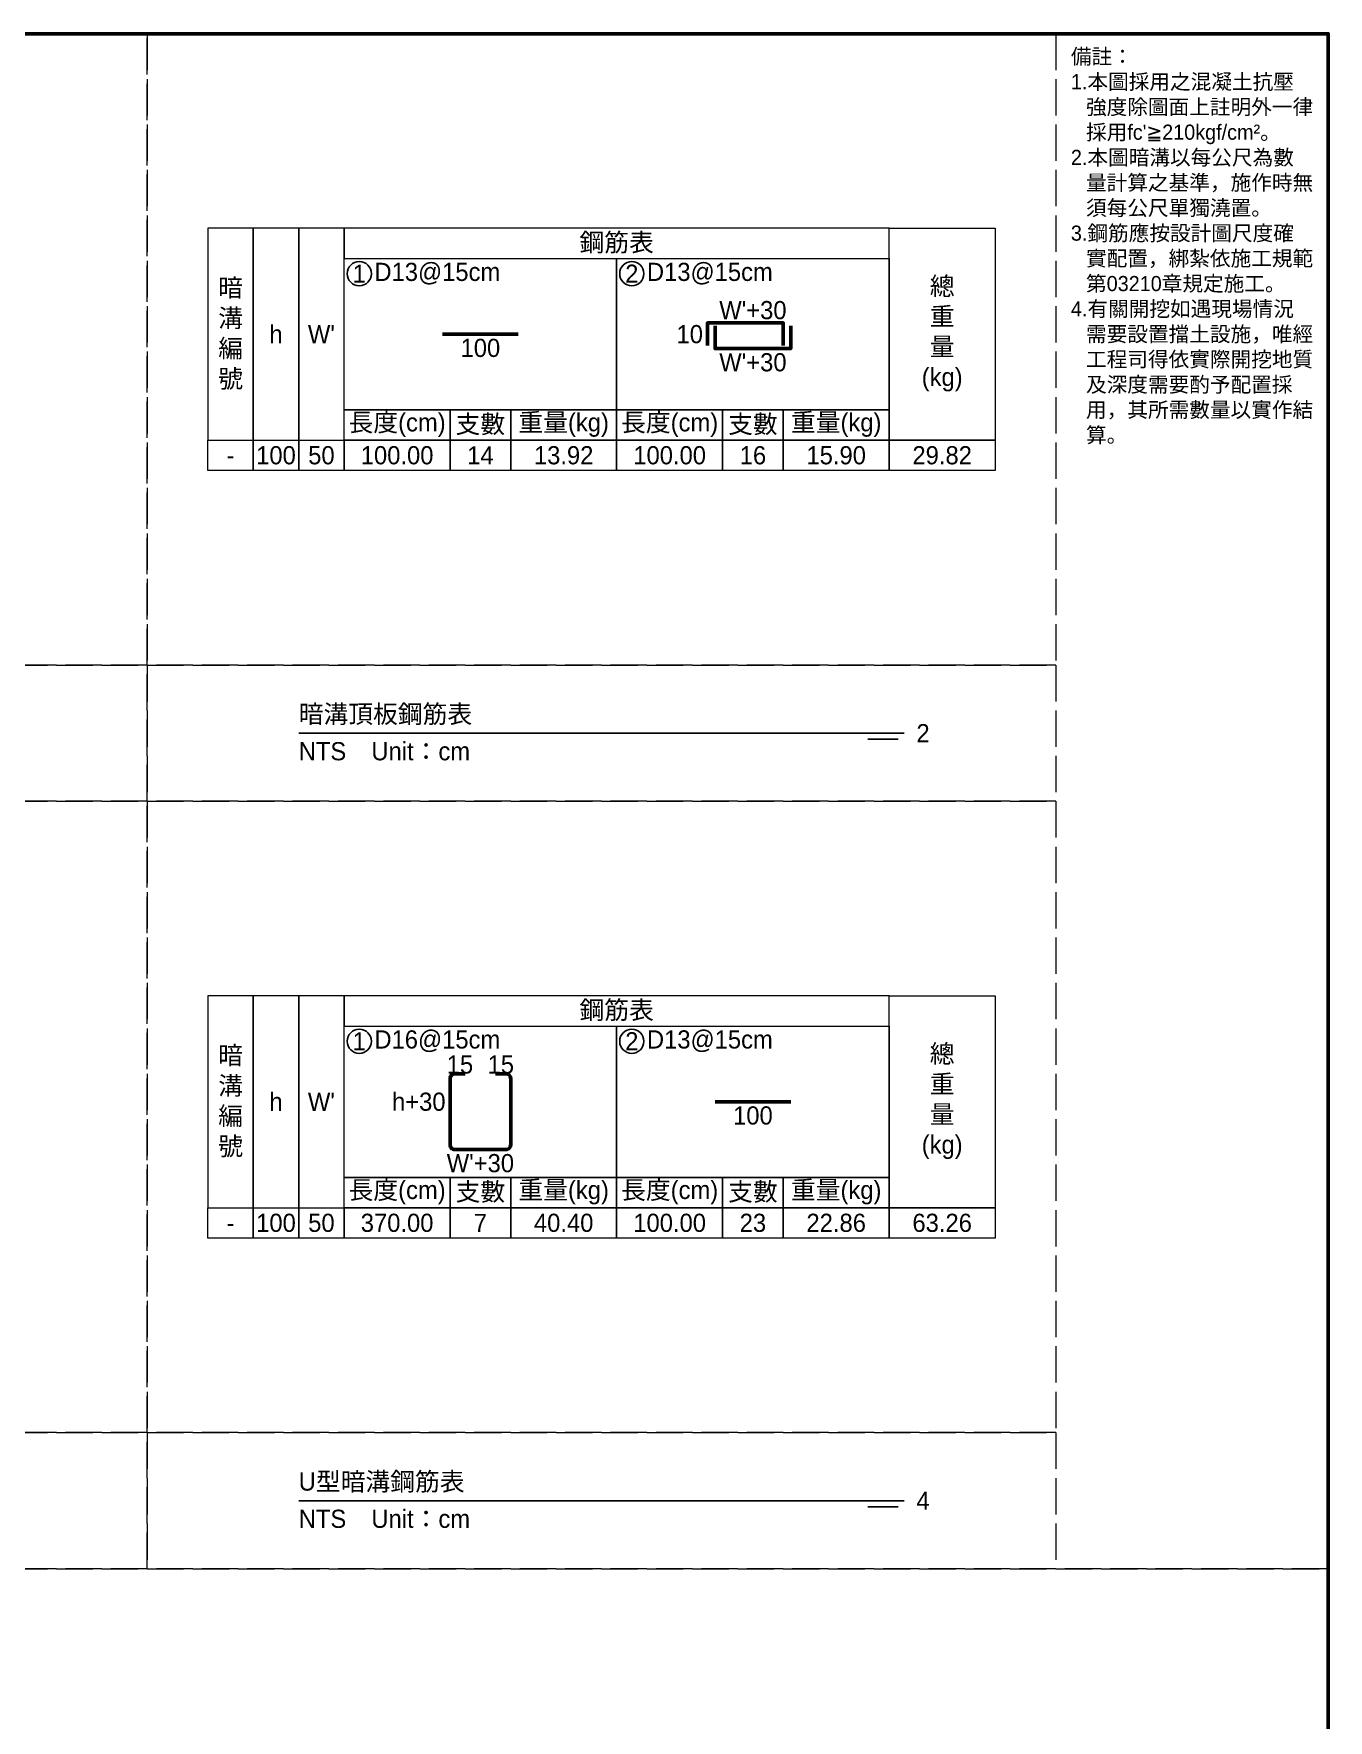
# Model space of a CAD drawing. Extents: x -3420 to 2030, y -3892 to 566.
# Drawn here: x -428 to 0, y -1971 to -1414 of the extents above; entities that cross this region are included whole.
import ezdxf

# ---------------------------------------------------------------- set-up
doc = ezdxf.new("R2010")
doc.units = 0
doc.header["$MEASUREMENT"] = 0
doc.linetypes.add('ACAD_ISO02W100', pattern=[15, 12, -3])
for name, color, linetype, lineweight in [('一、1.基本-圖框', 7, 'Continuous', 20), ('一、3.基本-變更', 1, 'Continuous', 50), ('二、5.繪圖-鋼筋', 60, 'Continuous', 50)]:
    doc.layers.add(name, color=color, linetype=linetype, lineweight=lineweight)
doc.layers.add('一、4.基本-隱藏', color=9, linetype='ACAD_ISO02W100', lineweight=20, plot=False)
doc.layers.add('三、1.文字-說明文字', color=2, linetype='Continuous')
doc.layers.add('三、3.文字-註解文字', color=2, linetype='Continuous')
doc.styles.add('次圖名(詳圖)', font='MS PGothic.ttf', dxfattribs={"height": 6})
doc.styles.add('註解文字(詳圖)', font='MS PGothic.ttf', dxfattribs={"height": 5})

msp = doc.modelspace()

# ---------------------------------------------------------------- linework, layer by layer
at = {"layer": '一、1.基本-圖框'}
for points in [[(-370, -1548.25), (-355, -1548.25), (-355, -1478.25), (-370, -1478.25)], [(-355, -1548.25), (-340, -1548.25), (-340, -1478.25), (-355, -1478.25)], [(-340, -1548.25), (-325, -1548.25), (-325, -1478.25), (-340, -1478.25)], [(-325, -1488.25), (-145, -1488.25), (-145, -1478.25), (-325, -1478.25)], [(-110, -1548.25), (-145, -1548.25), (-145, -1478.25), (-110, -1478.25)], [(-325, -1488.25), (-235, -1488.25), (-235, -1538.25), (-325, -1538.25)], [(-235, -1488.25), (-145, -1488.25), (-145, -1538.25), (-235, -1538.25)], [(-325, -1538.25), (-290, -1538.25), (-290, -1548.25), (-325, -1548.25)], [(-290, -1538.25), (-270, -1538.25), (-270, -1548.25), (-290, -1548.25)], [(-270, -1538.25), (-235, -1538.25), (-235, -1548.25), (-270, -1548.25)], [(-235, -1538.25), (-200, -1538.25), (-200, -1548.25), (-235, -1548.25)], [(-200, -1538.25), (-180, -1538.25), (-180, -1548.25), (-200, -1548.25)], [(-180, -1538.25), (-145, -1538.25), (-145, -1548.25), (-180, -1548.25)], [(-370, -1548.25), (-355, -1548.25), (-355, -1558.25), (-370, -1558.25)], [(-355, -1548.25), (-340, -1548.25), (-340, -1558.25), (-355, -1558.25)], [(-340, -1548.25), (-325, -1548.25), (-325, -1558.25), (-340, -1558.25)], [(-325, -1548.25), (-290, -1548.25), (-290, -1558.25), (-325, -1558.25)], [(-290, -1548.25), (-270, -1548.25), (-270, -1558.25), (-290, -1558.25)], [(-270, -1548.25), (-235, -1548.25), (-235, -1558.25), (-270, -1558.25)], [(-235, -1548.25), (-200, -1548.25), (-200, -1558.25), (-235, -1558.25)], [(-200, -1548.25), (-180, -1548.25), (-180, -1558.25), (-200, -1558.25)], [(-180, -1548.25), (-145, -1548.25), (-145, -1558.25), (-180, -1558.25)], [(-145, -1548.25), (-110, -1548.25), (-110, -1558.25), (-145, -1558.25)], [(-370, -1801.75), (-355, -1801.75), (-355, -1731.75), (-370, -1731.75)], [(-355, -1801.75), (-340, -1801.75), (-340, -1731.75), (-355, -1731.75)], [(-340, -1801.75), (-325, -1801.75), (-325, -1731.75), (-340, -1731.75)], [(-325, -1741.75), (-145, -1741.75), (-145, -1731.75), (-325, -1731.75)], [(-110, -1801.75), (-145, -1801.75), (-145, -1731.75), (-110, -1731.75)], [(-325, -1741.75), (-235, -1741.75), (-235, -1791.75), (-325, -1791.75)], [(-235, -1741.75), (-145, -1741.75), (-145, -1791.75), (-235, -1791.75)], [(-325, -1791.75), (-290, -1791.75), (-290, -1801.75), (-325, -1801.75)], [(-290, -1791.75), (-270, -1791.75), (-270, -1801.75), (-290, -1801.75)], [(-270, -1791.75), (-235, -1791.75), (-235, -1801.75), (-270, -1801.75)], [(-235, -1791.75), (-200, -1791.75), (-200, -1801.75), (-235, -1801.75)], [(-200, -1791.75), (-180, -1791.75), (-180, -1801.75), (-200, -1801.75)], [(-180, -1791.75), (-145, -1791.75), (-145, -1801.75), (-180, -1801.75)], [(-370, -1801.75), (-355, -1801.75), (-355, -1811.75), (-370, -1811.75)], [(-355, -1801.75), (-340, -1801.75), (-340, -1811.75), (-355, -1811.75)], [(-340, -1801.75), (-325, -1801.75), (-325, -1811.75), (-340, -1811.75)], [(-325, -1801.75), (-290, -1801.75), (-290, -1811.75), (-325, -1811.75)], [(-290, -1801.75), (-270, -1801.75), (-270, -1811.75), (-290, -1811.75)], [(-270, -1801.75), (-235, -1801.75), (-235, -1811.75), (-270, -1811.75)], [(-235, -1801.75), (-200, -1801.75), (-200, -1811.75), (-235, -1811.75)], [(-200, -1801.75), (-180, -1801.75), (-180, -1811.75), (-200, -1811.75)], [(-180, -1801.75), (-145, -1801.75), (-145, -1811.75), (-180, -1811.75)], [(-145, -1801.75), (-110, -1801.75), (-110, -1811.75), (-145, -1811.75)]]:
    msp.add_lwpolyline(points, close=True, dxfattribs=at)
at = {"layer": '一、3.基本-變更'}
msp.add_lwpolyline([(-3420, -1414), (0, -1414), (0, -2528), (-3420, -2528)], close=True, dxfattribs=at)
at = {"layer": '一、4.基本-隱藏'}
for points in [[(-780, -1414), (0, -1414), (0, -1921), (-780, -1921)], [(-780, -1414), (-390, -1414), (-390, -1622.5), (-780, -1622.5)], [(-390, -1414), (-90, -1414), (-90, -1622.5), (-390, -1622.5)], [(-780, -1622.5), (-390, -1622.5), (-390, -1667.5), (-780, -1667.5)], [(-390, -1622.5), (-90, -1622.5), (-90, -1667.5), (-390, -1667.5)], [(-780, -1667.5), (-390, -1667.5), (-390, -1876), (-780, -1876)], [(-390, -1667.5), (-90, -1667.5), (-90, -1876), (-390, -1876)], [(-780, -1876), (-390, -1876), (-390, -1921), (-780, -1921)], [(-390, -1876), (-90, -1876), (-90, -1921), (-390, -1921)]]:
    msp.add_lwpolyline(points, close=True, dxfattribs=at)
msp.add_lwpolyline([(-780, -1921), (0, -1921)], dxfattribs=at)
at = {"layer": '三、3.文字-註解文字'}
for points in [[(-340, -1645), (-140, -1645)], [(-142, -1647), (-152, -1647)], [(-340, -1898.5), (-140, -1898.5)], [(-142, -1900.5), (-152, -1900.5)]]:
    msp.add_lwpolyline(points, dxfattribs=at)
for centre in [(-320, -1493.25), (-230, -1493.25), (-320, -1746.75), (-230, -1746.75)]:
    msp.add_circle(centre, 4, dxfattribs=at)
at = {"layer": '二、5.繪圖-鋼筋'}
for points in [[(-292.5, -1513.25), (-267.5, -1513.25)], [(-205, -1517), (-205, -1509.5), (-180, -1509.5), (-180, -1517)], [(-202.5, -1510.5), (-202.5, -1518), (-177.5, -1518), (-177.5, -1510.5)], [(-202.5, -1766.75), (-177.5, -1766.75)]]:
    msp.add_lwpolyline(points, dxfattribs=at)
msp.add_lwpolyline([(-285, -1757.5), (-288.5, -1757.5, 0.4142136), (-290, -1759), (-290, -1781, 0.4142136), (-288.5, -1782.5), (-271.5, -1782.5, 0.4142136), (-270, -1781), (-270, -1759, 0.4142136), (-271.5, -1757.5), (-275, -1757.5)], format="xyb", dxfattribs=at)

# ---------------------------------------------------------------- texts
at = {"layer": '一、1.基本-圖框', "char_height": 6, "attachment_point": 5, "style": '註解文字(詳圖)'}
for s, width, insert in [('{\\fMS PGothic|b0|i0|c128|p34;鋼筋表}', 94.24964, (-235, -1483.25)), ('暗{\\fMS PGothic|b0|i0|c128|p34;溝編號}', 12.98354, (-362.5, -1513.25)), ('{\\fMS PGothic|b0|i0|c128|p34;總重量(kg)}', 6, (-127.5, -1513.25)), ('{\\fMS PGothic|b0|i0|c128|p34;h}', 12.98354, (-347.5, -1513.25)), ("W'", 22.32258, (-332.5, -1513.25)), ('{\\fMS PGothic|b0|i0|c128|p34;長度(cm)}', 35.02324, (-307.5, -1543.25)), ('{\\fMS PGothic|b0|i0|c128|p34;支數}', 19.27354, (-280, -1543.25)), ('{\\fMS PGothic|b0|i0|c128|p34;重量(kg)}', 30.27214, (-252.5, -1543.25)), ('{\\fMS PGothic|b0|i0|c128|p34;長度(cm)}', 35.02324, (-217.5, -1543.25)), ('{\\fMS PGothic|b0|i0|c128|p34;支數}', 19.27354, (-190, -1543.25)), ('{\\fMS PGothic|b0|i0|c128|p34;重量(kg)}', 30.27214, (-162.5, -1543.25)), ('{\\fMS PGothic|b0|i0|c128|p34;鋼筋表}', 94.24964, (-235, -1736.75)), ('暗{\\fMS PGothic|b0|i0|c128|p34;溝編號}', 12.98354, (-362.5, -1766.75)), ('{\\fMS PGothic|b0|i0|c128|p34;總重量(kg)}', 6, (-127.5, -1766.75)), ('{\\fMS PGothic|b0|i0|c128|p34;h}', 12.98354, (-347.5, -1766.75)), ("W'", 22.32258, (-332.5, -1766.75)), ('{\\fMS PGothic|b0|i0|c128|p34;長度(cm)}', 35.02324, (-307.5, -1796.75)), ('{\\fMS PGothic|b0|i0|c128|p34;支數}', 19.27354, (-280, -1796.75)), ('{\\fMS PGothic|b0|i0|c128|p34;重量(kg)}', 30.27214, (-252.5, -1796.75)), ('{\\fMS PGothic|b0|i0|c128|p34;長度(cm)}', 35.02324, (-217.5, -1796.75)), ('{\\fMS PGothic|b0|i0|c128|p34;支數}', 19.27354, (-190, -1796.75)), ('{\\fMS PGothic|b0|i0|c128|p34;重量(kg)}', 30.27214, (-162.5, -1796.75))]:
    msp.add_mtext_dynamic_manual_height_columns(s, width=width, gutter_width=30, heights=[0], dxfattribs=dict(at, insert=insert))
at = {"layer": '三、1.文字-說明文字', "insert": (-85, -1419), "char_height": 5, "attachment_point": 1, "style": '註解文字(詳圖)'}
msp.add_mtext_dynamic_manual_height_columns("{\\fMS PGothic|b0|i0|c128|p34;備註：\\P\\pi-5,l5;1.本圖採用之混凝土抗壓強度除圖面上註明外一律採用fc'≧210kgf/cm²。\\P2.本圖暗溝以每公尺為數量計算之基準，施作時無須每公尺單獨澆置。\\P3.鋼筋應按設計圖尺度確實配置，綁紮依施工規範第03210章規定施工。\\P4.有關開挖如遇現場情況需要設置擋土設施，唯經工程司得依實際開挖地質及深度需要酌予配置採用，其所需數量以實作結算。}", width=80, gutter_width=30, heights=[0], dxfattribs=at)
at = {"layer": '三、3.文字-註解文字', "char_height": 6}
for s, width, gutter_width, insert, attachment_point, style in [('1', 8.38231, 30, (-320, -1493.25), 5, '註解文字(詳圖)'), ('D13@15cm', 6.06582, 30, (-315, -1493.25), 4, '註解文字(詳圖)'), ('2', 8.38231, 30, (-230, -1493.25), 5, '註解文字(詳圖)'), ('{\\fMS PGothic|b0|i0|c128|p34;D1}3{\\fMS PGothic|b0|i0|c128|p34;@}1{\\fMS PGothic|b0|i0|c128|p34;5cm}', 6.06582, 30, (-225, -1493.25), 4, '註解文字(詳圖)'), ('-', 9.06048, 30, (-362.5, -1553.25), 5, '註解文字(詳圖)'), ('100', 9.06048, 30, (-347.5, -1553.25), 5, '註解文字(詳圖)'), ('50', 9.06048, 30, (-332.5, -1553.25), 5, '註解文字(詳圖)'), ('100.00', 9.06048, 30, (-307.5, -1553.25), 5, '註解文字(詳圖)'), ('{\\fMS PGothic|b0|i0|c128|p34;1}4', 9.06048, 30, (-280, -1553.25), 5, '註解文字(詳圖)'), ('13.92', 9.06048, 30, (-252.5, -1553.25), 5, '註解文字(詳圖)'), ('100.00', 9.06048, 30, (-217.5, -1553.25), 5, '註解文字(詳圖)'), ('16', 9.06048, 30, (-190, -1553.25), 5, '註解文字(詳圖)'), ('15.90', 9.06048, 30, (-162.5, -1553.25), 5, '註解文字(詳圖)'), ('29.82', 9.06048, 30, (-127.5, -1553.25), 5, '註解文字(詳圖)'), ('暗{\\fMS PGothic|b0|i0|c128|p34;溝}頂板鋼筋表', 134.12151, 15, (-340, -1639), 4, '次圖名(詳圖)'), ('2', 3, 15, (-136, -1645), 4, '次圖名(詳圖)'), ('NTS{\\fMS PGothic|b0|i0|c128|p34;^IUnit：cm}', 136.03259, 15, (-340, -1651), 4, '次圖名(詳圖)'), ('{\\fMS PGothic|b0|i0|c128|p34;D1}6{\\fMS PGothic|b0|i0|c128|p34;@15cm}', 6.06582, 30, (-315, -1746.75), 4, '註解文字(詳圖)'), ('{\\fMS PGothic|b0|i0|c128|p34;D1}3{\\fMS PGothic|b0|i0|c128|p34;@}1{\\fMS PGothic|b0|i0|c128|p34;5cm}', 6.06582, 30, (-225, -1746.75), 4, '註解文字(詳圖)'), ('1', 8.38231, 30, (-320, -1746.75), 5, '註解文字(詳圖)'), ('2', 8.38231, 30, (-230, -1746.75), 5, '註解文字(詳圖)'), ('100', 9.06048, 30, (-347.5, -1806.75), 5, '註解文字(詳圖)'), ('50', 9.06048, 30, (-332.5, -1806.75), 5, '註解文字(詳圖)'), ('370.00', 9.06048, 30, (-307.5, -1806.75), 5, '註解文字(詳圖)'), ('7', 9.06048, 30, (-280, -1806.75), 5, '註解文字(詳圖)'), ('40.40', 9.06048, 30, (-252.5, -1806.75), 5, '註解文字(詳圖)'), ('{\\fMS PGothic|b0|i0|c128|p34;100}.00', 9.06048, 30, (-217.5, -1806.75), 5, '註解文字(詳圖)'), ('23', 9.06048, 30, (-190, -1806.75), 5, '註解文字(詳圖)'), ('22.86', 9.06048, 30, (-162.5, -1806.75), 5, '註解文字(詳圖)'), ('63.26', 9.06048, 30, (-127.5, -1806.75), 5, '註解文字(詳圖)'), ('-', 9.06048, 30, (-362.5, -1806.75), 5, '註解文字(詳圖)'), ('U型暗溝鋼筋表', 134.12151, 15, (-340, -1892.5), 4, '次圖名(詳圖)'), ('4', 3, 15, (-136, -1898.5), 4, '次圖名(詳圖)'), ('NTS{\\fMS PGothic|b0|i0|c128|p34;^IUnit：cm}', 136.03259, 15, (-340, -1904.5), 4, '次圖名(詳圖)')]:
    msp.add_mtext_dynamic_manual_height_columns(s, width=width, gutter_width=gutter_width, heights=[0], dxfattribs=dict(at, insert=insert, attachment_point=attachment_point, style=style))
at = {"layer": '二、5.繪圖-鋼筋', "char_height": 6, "style": '註解文字(詳圖)'}
for s, width, insert, attachment_point in [("{\\fMS PGothic|b0|i0|c128|p34;W'}+3{\\fMS PGothic|b0|i0|c128|p34;0}", 3.56631, (-190, -1502.277), 2), ('100', 3.56631, (-280, -1514.75), 2), ('{\\fMS PGothic|b0|i0|c128|p34;10}', 8.87231, (-206.5, -1513.25), 6), ("{\\fMS PGothic|b0|i0|c128|p34;W'}+3{\\fMS PGothic|b0|i0|c128|p34;0}", 3.56631, (-190, -1519.5), 2), ('15', 8.87231, (-286.75, -1757.5), 8), ('15', 8.87231, (-273.25, -1757.5), 8), ('{\\fMS PGothic|b0|i0|c128|p34;h+}3{\\fMS PGothic|b0|i0|c128|p34;0}', 8.87231, (-291.5, -1766.75), 6), ('100', 3.56631, (-190, -1768.25), 2), ("{\\fMS PGothic|b0|i0|c128|p34;W'+}3{\\fMS PGothic|b0|i0|c128|p34;0}", 3.56631, (-280, -1784), 2)]:
    msp.add_mtext_dynamic_manual_height_columns(s, width=width, gutter_width=30, heights=[0], dxfattribs=dict(at, insert=insert, attachment_point=attachment_point))

doc.saveas('drawing.dxf')
